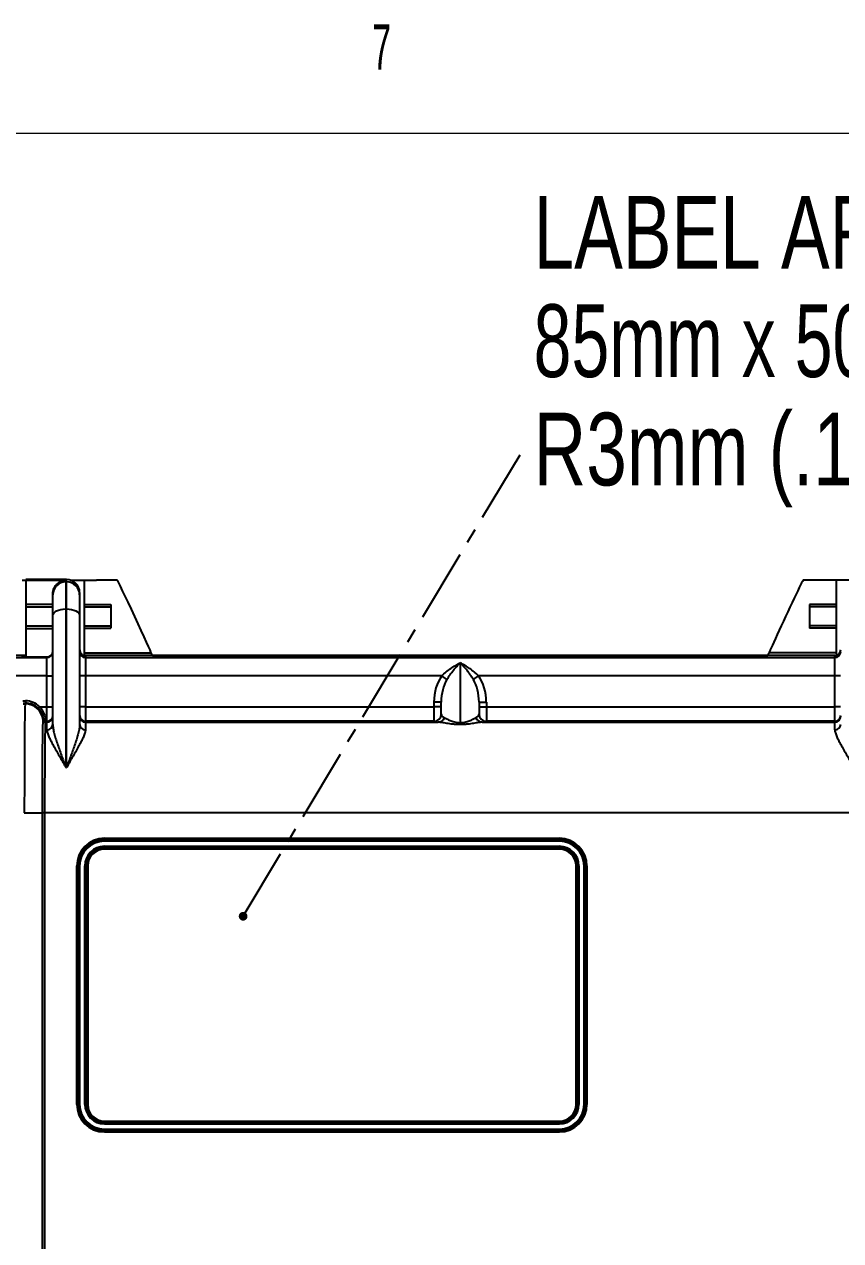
# Model space of a CAD drawing. Header units: millimetres. Extents: x 12 to 854, y 4 to 555.
# Drawn here: x 131.9 to 203.1, y 449.1 to 555.3 of the extents above; entities that cross this region are included whole.
import ezdxf

# ---------------------------------------------------------------- set-up
doc = ezdxf.new("R2010")
doc.units = ezdxf.units.MM
doc.linetypes.add('CENTER', pattern=[10.16, 6.35, -1.27, 1.27, -1.27])
doc.layers.add('DEFAULT_1', color=7, linetype='CENTER')
doc.styles.add('SLDTEXTSTYLE1', font='TXT', dxfattribs={"width": 0.7})
doc.styles.add('SLDTEXTSTYLE2', font='TXT', dxfattribs={"width": 0.75})
doc.styles.add('SLDTEXTSTYLE3', font='TXT', dxfattribs={"width": 0.56})
doc.dimstyles.new('SLDDIMSTYLE2', dxfattribs={"dimtxt": 0.18, "dimasz": 0.762, "dimexe": 0, "dimexo": 0.0625, "dimgap": 0, "dimtad": 0, "dimtih": 1, "dimtoh": 1, "dimdec": 0, "dimrnd": 1e-09, "dimzin": 0, "dimdsep": 46, "dimtxsty": 'Standard', "dimblk1": 'DOT', "dimblk2": 'DOT', "dimsah": 1, "dimcen": 0.09, "dimadec": 0, "dimazin": 0, "dimtfac": 0.762, "dimtdec": 0, "dimtofl": 0, "dimtmove": 0, "dimatfit": 3, "dimldrblk": 'DOT', "dimfxl": 1, "dimfrac": 2, "dimtolj": 1, "dimtzin": 0, "dimarcsym": 0})

# ---------------------------------------------------------------- blocks, each defined once
blk = doc.blocks.new('SW_NOTE_0_3')
at = {"layer": 'DEFAULT_1', "color": 0, "char_height": 6.35, "attachment_point": 1}
for s, insert, style in [('LABEL AREA', (0.53, 21.52), 'SLDTEXTSTYLE2'), ('85mm x 50mm (3.4" x 2.0") WITH', (0.53, 12.05), 'SLDTEXTSTYLE1'), ('R3mm (.125") CORNERS', (0.53, 2.59), 'SLDTEXTSTYLE2')]:
    blk.add_mtext(s, dxfattribs=dict(at, insert=insert, style=style))
blk = doc.blocks.new('_Dot')
at = {"color": 0, "linetype": 'ByBlock', "lineweight": -2}
blk.add_line((-0.5, 0), (-1, 0), dxfattribs=at)
at = {"color": 0, "linetype": 'ByBlock', "const_width": 0.5}
blk.add_lwpolyline([(-0.25, 0, 1), (0.25, 0, 1)], format="xyb", close=True, dxfattribs=at)

msp = doc.modelspace()

# ---------------------------------------------------------------- linework, layer by layer
at = {"color": 7, "linetype": 'Continuous', "lineweight": 18}
msp.add_line((24.14, 545.77), (841.61, 545.77), dxfattribs=at)
at = {"color": 7, "linetype": 'Continuous', "lineweight": 25}
for p, q in [((131.67, 506.75), (131.98, 506.75)), ((135.54, 506.79), (131.98, 506.79)), ((131.98, 506.79), (131.98, 506.75)), ((135.54, 506.79), (131.98, 506.79)), ((131.98, 506.79), (131.98, 506.79)), ((131.98, 506.75), (135.48, 506.75)), ((131.98, 506.75), (131.98, 504.61)), ((135.48, 506.75), (135.48, 506.59)), ((135.48, 506.59), (135.48, 504.22)), ((135.48, 506.59), (135.54, 506.59)), ((135.54, 506.59), (135.54, 506.79)), ((135.54, 504.22), (135.54, 506.59)), ((135.86, 506.75), (137.06, 506.75)), ((137.06, 506.75), (137.06, 504.61)), ((137.06, 506.75), (138.14, 506.75)), ((139.96, 506.75), (138.14, 506.75)), ((201.64, 506.75), (199.83, 506.75)), ((202.72, 506.75), (201.64, 506.75)), ((202.72, 506.75), (202.72, 504.61)), ((203.93, 506.75), (202.72, 506.75)), ((134.33, 505.45), (134.33, 505.52)), ((136.68, 505.65), (136.68, 505.45)), ((134.33, 504.61), (131.98, 504.61)), ((131.98, 504.61), (131.98, 504.4)), ((134.33, 503.64), (134.33, 505.45)), ((136.68, 505.45), (136.68, 503.64)), ((137.06, 504.61), (139.41, 504.61)), ((137.06, 504.61), (137.06, 504.4)), ((139.41, 504.61), (139.41, 502.54)), ((202.72, 504.61), (200.37, 504.61)), ((200.37, 504.61), (200.37, 502.54)), ((202.72, 504.61), (202.72, 504.4)), ((131.98, 504.4), (134.33, 504.4)), ((131.98, 504.4), (131.98, 502.75)), ((134.33, 494.15), (134.33, 503.64)), ((135.48, 504.22), (135.48, 490.38)), ((135.54, 504.22), (135.48, 504.22)), ((135.54, 490.38), (135.54, 504.22)), ((136.68, 503.64), (136.68, 494.15)), ((137.06, 504.4), (139.41, 504.4)), ((137.06, 504.4), (137.06, 502.75)), ((202.72, 504.4), (200.37, 504.4)), ((202.72, 504.4), (202.72, 502.75)), ((131.98, 502.75), (134.33, 502.75)), ((131.98, 502.75), (131.98, 502.52)), ((131.98, 502.52), (134.33, 502.52)), ((131.98, 502.52), (131.98, 500.03)), ((137.06, 502.75), (139.41, 502.75)), ((137.06, 502.75), (137.06, 502.54)), ((137.06, 502.54), (137.06, 500.4)), ((137.06, 502.54), (139.41, 502.54)), ((202.72, 502.75), (200.37, 502.75)), ((202.72, 502.54), (200.37, 502.54)), ((202.72, 502.75), (202.72, 502.54)), ((202.72, 502.54), (202.72, 500.4)), ((137.06, 500.4), (142.91, 500.4)), ((137.06, 500.4), (137.06, 500.16)), ((143.03, 500.15), (142.91, 500.4)), ((196.75, 500.15), (196.87, 500.4)), ((202.72, 500.4), (196.87, 500.4)), ((202.72, 500.4), (202.72, 500.16)), ((131.98, 500.15), (127.03, 500.15)), ((127.03, 499.98), (133.83, 499.98)), ((131.6, 500.15), (131.98, 500.15)), ((131.98, 500.03), (133.83, 500.03)), ((133.83, 499.98), (133.83, 500.03)), ((133.83, 498.39), (133.83, 499.98)), ((137.19, 500.15), (137.19, 499.98)), ((202.6, 500.15), (137.19, 500.15)), ((137.19, 499.98), (137.19, 498.39)), ((137.19, 499.98), (202.6, 499.98)), ((143.03, 500.15), (196.75, 500.15)), ((169.89, 499.52), (169.89, 494.29)), ((202.6, 499.98), (202.6, 500.15)), ((202.6, 498.39), (202.6, 499.98)), ((133.83, 498.39), (127.03, 498.39)), ((133.83, 498.39), (134.33, 498.39)), ((133.83, 495.69), (133.83, 498.39)), ((137.19, 498.39), (136.68, 498.39)), ((137.19, 498.39), (137.19, 495.69)), ((168.29, 498.39), (137.19, 498.39)), ((168.74, 498.07), (168.29, 498.39)), ((171.05, 498.07), (171.5, 498.39)), ((202.6, 498.39), (171.5, 498.39)), ((203.1, 498.39), (202.6, 498.39)), ((202.6, 495.69), (202.6, 498.39)), ((131.73, 496.2), (131.95, 496.2)), ((131.74, 496.01), (131.94, 496.01)), ((131.92, 495.93), (131.94, 496.01)), ((131.94, 496.01), (131.94, 496.01)), ((131.94, 496.01), (131.95, 496.01)), ((131.95, 496.2), (131.95, 496.01)), ((168.24, 496.09), (167.61, 496.09)), ((167.61, 495.69), (167.61, 496.09)), ((168.24, 495.04), (168.24, 496.09)), ((171.54, 496.09), (171.54, 495.04)), ((171.54, 496.09), (172.18, 496.09)), ((172.18, 496.09), (172.18, 495.69)), ((131.76, 495.93), (131.92, 495.93)), ((133.19, 495.69), (133.06, 495.55)), ((133.19, 495.69), (133.83, 495.69)), ((133.83, 494.42), (133.83, 495.69)), ((133.83, 495.69), (134.33, 495.69)), ((137.19, 495.69), (136.68, 495.69)), ((137.19, 495.69), (137.19, 494.42)), ((137.19, 495.69), (167.61, 495.69)), ((167.61, 494.42), (167.61, 495.69)), ((168.24, 495.69), (167.61, 495.69)), ((171.54, 495.69), (172.18, 495.69)), ((172.18, 495.69), (172.18, 494.42)), ((172.18, 495.69), (202.6, 495.69)), ((202.6, 494.42), (202.6, 495.69)), ((203.1, 495.69), (202.6, 495.69)), ((133.5, 494.51), (133.52, 494.59)), ((133.71, 494.42), (133.69, 494.34)), ((133.69, 494.34), (133.83, 494.34)), ((133.83, 494.42), (133.71, 494.42)), ((133.83, 494.34), (133.83, 494.42)), ((133.83, 493.68), (133.83, 494.34)), ((137.19, 494.42), (137.19, 494.34)), ((167.61, 494.42), (137.19, 494.42)), ((137.19, 494.34), (137.19, 493.68)), ((137.19, 494.34), (167.98, 494.34)), ((167.61, 494.4), (167.61, 494.42)), ((169.89, 494.29), (169.89, 494.13)), ((171.81, 494.34), (202.6, 494.34)), ((172.18, 494.42), (172.18, 494.4)), ((202.6, 494.42), (172.18, 494.42)), ((202.6, 494.34), (202.6, 494.42)), ((202.6, 493.68), (202.6, 494.34)), ((135.48, 490.38), (135.54, 490.38)), ((131.85, 486.41), (133.43, 486.41)), ((133.43, 381.55), (133.43, 486.41)), ((133.62, 486.41), (133.43, 486.41)), ((133.62, 486.41), (133.62, 381.55)), ((206.17, 486.41), (133.62, 486.41)), ((138.84, 484.21), (138.84, 484.08)), ((138.84, 484.21), (178.55, 484.21)), ((138.84, 484.08), (138.84, 483.95)), ((138.84, 484.08), (178.55, 484.08)), ((178.55, 483.95), (138.84, 483.95)), ((138.84, 483.51), (178.55, 483.51)), ((138.84, 483.51), (138.84, 483.38)), ((178.55, 483.38), (138.84, 483.38)), ((138.84, 483.25), (138.84, 483.38)), ((178.55, 483.25), (138.84, 483.25)), ((178.55, 484.21), (178.55, 484.08)), ((178.55, 484.08), (178.55, 483.95)), ((178.55, 483.51), (178.55, 483.38)), ((178.55, 483.25), (178.55, 483.38)), ((136.42, 481.79), (136.55, 481.79)), ((136.42, 460.97), (136.42, 481.79)), ((136.55, 481.79), (136.68, 481.79)), ((136.55, 460.97), (136.55, 481.79)), ((136.68, 481.79), (136.68, 460.97)), ((137.12, 481.79), (137.25, 481.79)), ((137.12, 460.97), (137.12, 481.79)), ((137.25, 481.79), (137.25, 460.97)), ((137.25, 481.79), (137.38, 481.79)), ((137.38, 481.79), (137.38, 460.97)), ((180.01, 481.79), (180.14, 481.79)), ((180.01, 460.97), (180.01, 481.79)), ((180.14, 481.79), (180.26, 481.79)), ((180.14, 460.97), (180.14, 481.79)), ((180.26, 481.79), (180.26, 460.97)), ((180.71, 481.79), (180.84, 481.79)), ((180.71, 460.97), (180.71, 481.79)), ((180.84, 481.79), (180.84, 460.97)), ((180.84, 481.79), (180.96, 481.79)), ((180.96, 481.79), (180.96, 460.97)), ((136.42, 460.97), (136.55, 460.97)), ((136.55, 460.97), (136.68, 460.97)), ((137.12, 460.97), (137.25, 460.97)), ((137.25, 460.97), (137.38, 460.97)), ((180.01, 460.97), (180.14, 460.97)), ((180.14, 460.97), (180.26, 460.97)), ((180.71, 460.97), (180.84, 460.97)), ((180.84, 460.97), (180.96, 460.97)), ((138.84, 459.38), (138.84, 459.51)), ((138.84, 459.51), (178.55, 459.51)), ((138.84, 459.38), (138.84, 459.25)), ((138.84, 459.38), (178.55, 459.38)), ((178.55, 459.25), (138.84, 459.25)), ((138.84, 458.81), (178.55, 458.81)), ((138.84, 458.81), (138.84, 458.68)), ((178.55, 459.38), (178.55, 459.51)), ((178.55, 459.38), (178.55, 459.25)), ((178.55, 458.81), (178.55, 458.68)), ((178.55, 458.68), (138.84, 458.68)), ((138.84, 458.68), (138.84, 458.55)), ((178.55, 458.55), (138.84, 458.55)), ((178.55, 458.68), (178.55, 458.55))]:
    msp.add_line(p, q, dxfattribs=at)
at = {"color": 8, "linetype": 'Continuous', "lineweight": 25}
msp.add_line((135.54, 506.79), (135.54, 506.79), dxfattribs=at)
at = {"color": 7, "linetype": 'Continuous', "lineweight": 25, "flags": 128}
for points in [[(134.33, 503.64), (134.36, 503.76), (134.42, 503.86), (134.53, 503.96), (134.67, 504.05), (134.84, 504.12), (135.04, 504.17), (135.25, 504.2), (135.48, 504.22)], [(135.54, 504.22), (135.76, 504.2), (135.98, 504.17), (136.18, 504.12), (136.35, 504.05), (136.49, 503.96), (136.6, 503.86), (136.66, 503.76), (136.68, 503.64)]]:
    msp.add_lwpolyline(points, dxfattribs=at)
at = {"color": 7, "linetype": 'Continuous', "lineweight": 25}
for centre, radius, start, end in [((135.48, 505.45), 1.14, 89.9825, 179.9825), ((135.54, 505.65), 1.14, 0, 90), ((135.54, 505.65), 1.14, 0.0175, 90.0175), ((135.54, 505.45), 1.14, 0.0175, 90.0175), ((133.83, 500.49), 0.508, 269.9825, 359.9825), ((137.19, 500.49), 0.508, 180.0175, 270.0175), ((202.6, 500.49), 0.508, 269.9825, 359.9825), ((131.92, 494.34), 1.59, 6.1701, 89.9933), ((133.83, 494.93), 0.508, 269.9825, 359.9825), ((137.19, 494.93), 0.508, 180.0175, 270.0175), ((167.61, 495.05), 0.635, 269.9825, 359.9825), ((167.61, 495.04), 0.635, 269.9825, 359.9825), ((172.18, 495.05), 0.635, 180.0175, 270.0175), ((172.18, 495.04), 0.635, 180.0175, 270.0175), ((202.6, 494.93), 0.508, 269.9825, 359.9825), ((133.69, 494.53), 0.191, 186.1733, 269.9944), ((133.69, 494.53), 0.191, 186.1706, 269.9933), ((133.71, 494.61), 0.19, 186.2121, 270.0029), ((133.83, 494.85), 0.508, 269.9825, 359.9825), ((133.85, 494.17), 0.488, 267.6174, 357.4006), ((137.19, 494.85), 0.508, 180.0175, 270.0175), ((137.17, 494.17), 0.488, 182.5994, 272.3826), ((167.96, 494.93), 0.592, 272.4176, 339.8426), ((171.83, 494.93), 0.592, 200.1574, 267.5824), ((202.6, 494.85), 0.508, 269.9825, 359.9825), ((202.62, 494.17), 0.488, 267.6174, 357.4006), ((138.84, 481.79), 2.41, 90, 180), ((138.84, 481.79), 2.29, 90, 180), ((138.84, 481.79), 2.16, 90, 180), ((138.84, 481.79), 1.71, 90, 180), ((138.84, 481.79), 1.59, 90, 180), ((138.84, 481.79), 1.46, 90, 180), ((178.55, 481.79), 2.41, 0, 90), ((178.55, 481.79), 2.29, 0, 90), ((178.55, 481.79), 2.16, 0, 90), ((178.55, 481.79), 1.71, 0, 90), ((178.55, 481.79), 1.59, 0, 90), ((178.55, 481.79), 1.46, 0, 90), ((138.84, 460.97), 2.41, 180, 270), ((138.84, 460.97), 2.29, 180, 270), ((138.84, 460.97), 2.16, 180, 270), ((138.84, 460.97), 1.71, 180, 270), ((138.84, 460.97), 1.59, 180, 270), ((138.84, 460.97), 1.46, 180, 270), ((178.55, 460.97), 2.16, 270, 0), ((178.55, 460.97), 1.71, 270, 0), ((178.55, 460.97), 2.29, 270, 0), ((178.55, 460.97), 1.59, 270, 0), ((178.55, 460.97), 2.41, 270, 0), ((178.55, 460.97), 1.46, 270, 0)]:
    msp.add_arc(centre, radius, start, end, dxfattribs=at)
for centre, major_axis, ratio, start_param, end_param in [((141.44, 503.57), (-1.48, 3.17), 0.01337, 3.135361, 6.276953), ((198.35, 503.57), (1.48, 3.17), 0.01337, 0.006232, 3.147825), ((133.83, 500.54), (0, -0.508), 0.999391, 0, 1.570796), ((137.19, 500.65), (0, 0.508), 0.999391, 1.570796, 3.141593), ((202.6, 500.65), (0, 0.508), 0.999391, 3.141593, 4.712389), ((169.89, 496.09), (0, -3.22), 0.709296, 3.918467, 4.712389), ((169.89, 496.09), (0, 2.77), 0.595489, 0.776875, 1.570796), ((169.89, 496.09), (0, 2.77), 0.595489, 4.712389, 5.506311), ((169.89, 496.09), (0, 3.22), 0.709296, 4.712389, 5.506311), ((131.94, 494.42), (-0.98, 1.25), 0.999843, 4.156563, 5.620003), ((131.95, 494.42), (-1.78, 0), 0.999962, 3.937351, 4.712389), ((131.95, 494.42), (1.59, 0), 0.999953, 0.795758, 1.570796), ((131.92, 486.41), (0, 9.52), 0.007272, 0.034907, 1.570796), ((169.89, 495.04), (1.65, 0), 0.343897, 3.141593, 3.721839), ((169.89, 495.04), (1.65, 0), 0.343897, 5.702939, 6.283185), ((131.89, 494.42), (1.38, 1.2), 0.756554, 5.535403, 5.536182), ((131.89, 494.23), (1.51, 1.33), 0.779382, 5.542755, 5.543541), ((169.89, 494.4), (2.29, 0), 0.051343, 3.141593, 3.721839), ((169.89, 494.4), (2.29, 0), 0.051343, 5.702939, 6.283185)]:
    msp.add_ellipse(centre, major_axis=major_axis, ratio=ratio, start_param=start_param, end_param=end_param, dxfattribs=at)
for points, knots in [([(134.33, 505.52), (134.33, 505.62), (134.35, 505.72), (134.39, 505.89), (134.42, 505.98), (134.53, 506.21), (134.63, 506.33), (134.85, 506.53), (134.97, 506.61), (135.15, 506.68), (135.22, 506.7), (135.35, 506.73), (135.41, 506.74), (135.48, 506.75)], [0, 0, 0, 0, 0.125, 0.125, 0.25, 0.25, 0.5, 0.5, 0.75, 0.75, 0.875, 0.875, 1, 1, 1, 1]), ([(168.29, 498.39), (168.41, 498.51), (168.54, 498.62), (168.8, 498.83), (168.93, 498.93), (169.2, 499.12), (169.34, 499.21), (169.55, 499.33), (169.62, 499.37), (169.75, 499.45), (169.82, 499.48), (169.89, 499.52)], [0, 0, 0, 0, 0.25, 0.25, 0.5, 0.5, 0.75, 0.75, 0.875, 0.875, 1, 1, 1, 1]), ([(168.74, 498.07), (168.82, 498.21), (168.92, 498.35), (169.1, 498.62), (169.2, 498.74), (169.4, 498.99), (169.49, 499.1), (169.64, 499.26), (169.69, 499.32), (169.79, 499.42), (169.84, 499.47), (169.89, 499.52)], [0, 0, 0, 0, 0.25, 0.25, 0.5, 0.5, 0.75, 0.75, 0.875, 0.875, 1, 1, 1, 1]), ([(171.05, 498.07), (170.96, 498.21), (170.87, 498.35), (170.68, 498.62), (170.59, 498.74), (170.39, 498.99), (170.29, 499.1), (170.14, 499.26), (170.09, 499.32), (169.99, 499.42), (169.94, 499.47), (169.89, 499.52)], [0, 0, 0, 0, 0.25, 0.25, 0.5, 0.5, 0.75, 0.75, 0.875, 0.875, 1, 1, 1, 1]), ([(171.5, 498.39), (171.37, 498.51), (171.25, 498.62), (170.99, 498.83), (170.86, 498.93), (170.58, 499.12), (170.45, 499.21), (170.24, 499.33), (170.17, 499.37), (170.03, 499.45), (169.96, 499.48), (169.89, 499.52)], [0, 0, 0, 0, 0.25, 0.25, 0.5, 0.5, 0.75, 0.75, 0.875, 0.875, 1, 1, 1, 1]), ([(133.52, 494.59), (133.52, 494.59), (133.52, 494.6), (133.51, 494.63), (133.51, 494.65), (133.5, 494.73), (133.49, 494.81), (133.44, 494.95), (133.42, 495), (133.38, 495.11), (133.35, 495.17), (133.28, 495.28), (133.24, 495.34), (133.16, 495.45), (133.11, 495.5), (133.06, 495.55)], [0, 0, 0, 0, 0.125, 0.125, 0.25, 0.25, 0.5, 0.5, 0.625, 0.625, 0.75, 0.75, 0.875, 0.875, 1, 1, 1, 1]), ([(133.19, 495.69), (133.25, 495.62), (133.3, 495.56), (133.39, 495.41), (133.44, 495.34), (133.51, 495.19), (133.54, 495.12), (133.6, 494.98), (133.62, 494.91), (133.67, 494.72), (133.69, 494.62), (133.7, 494.5), (133.7, 494.48), (133.71, 494.43), (133.71, 494.42), (133.71, 494.42)], [0, 0, 0, 0, 0.125, 0.125, 0.25, 0.25, 0.375, 0.375, 0.5, 0.5, 0.75, 0.75, 0.875, 0.875, 1, 1, 1, 1]), ([(133.43, 486.41), (133.43, 486.93), (133.43, 487.45), (133.43, 488.47), (133.43, 488.96), (133.44, 489.68), (133.44, 489.92), (133.44, 490.38), (133.44, 490.6), (133.44, 491.25), (133.45, 491.66), (133.45, 492.41), (133.46, 492.75), (133.46, 493.19), (133.46, 493.33), (133.47, 493.59), (133.47, 493.7), (133.48, 494.02), (133.48, 494.19), (133.49, 494.42), (133.49, 494.49), (133.5, 494.51)], [0, 0, 0, 0, 0.125, 0.125, 0.25, 0.25, 0.3125, 0.3125, 0.375, 0.375, 0.5, 0.5, 0.625, 0.625, 0.6875, 0.6875, 0.75, 0.75, 0.875, 0.875, 1, 1, 1, 1]), ([(133.52, 494.59), (133.52, 494.54), (133.54, 494.5), (133.61, 494.44), (133.66, 494.42), (133.71, 494.42)], [0, 0, 0, 0, 0.5, 0.5, 1, 1, 1, 1]), ([(133.69, 494.34), (133.68, 494.32), (133.68, 494.25), (133.67, 494.02), (133.66, 493.86), (133.66, 493.55), (133.66, 493.43), (133.65, 493.18), (133.65, 493.05), (133.65, 492.61), (133.64, 492.28), (133.64, 491.55), (133.63, 491.15), (133.63, 490.52), (133.63, 490.3), (133.63, 489.85), (133.63, 489.61), (133.62, 488.91), (133.62, 488.42), (133.62, 487.43), (133.62, 486.92), (133.62, 486.41)], [0, 0, 0, 0, 0.125, 0.125, 0.25, 0.25, 0.3125, 0.3125, 0.375, 0.375, 0.5, 0.5, 0.625, 0.625, 0.6875, 0.6875, 0.75, 0.75, 0.875, 0.875, 1, 1, 1, 1]), ([(134.33, 494.15), (134.33, 494.03), (134.35, 493.9), (134.39, 493.63), (134.42, 493.5), (134.5, 493.21), (134.54, 493.06), (134.63, 492.76), (134.68, 492.6), (134.85, 492.12), (134.97, 491.79), (135.15, 491.27), (135.22, 491.1), (135.35, 490.74), (135.41, 490.56), (135.48, 490.38)], [0, 0, 0, 0, 0.125, 0.125, 0.25, 0.25, 0.375, 0.375, 0.5, 0.5, 0.75, 0.75, 0.875, 0.875, 1, 1, 1, 1]), ([(136.68, 494.15), (136.68, 494.03), (136.67, 493.9), (136.63, 493.63), (136.6, 493.5), (136.52, 493.21), (136.48, 493.06), (136.38, 492.76), (136.33, 492.6), (136.17, 492.12), (136.05, 491.79), (135.86, 491.27), (135.8, 491.1), (135.67, 490.74), (135.61, 490.56), (135.54, 490.38)], [0, 0, 0, 0, 0.125, 0.125, 0.25, 0.25, 0.375, 0.375, 0.5, 0.5, 0.75, 0.75, 0.875, 0.875, 1, 1, 1, 1]), ([(169.89, 494.13), (169.78, 494.13), (169.67, 494.13), (169.46, 494.14), (169.36, 494.15), (169.17, 494.17), (169.07, 494.18), (168.9, 494.21), (168.81, 494.22), (168.66, 494.25), (168.58, 494.26), (168.44, 494.28), (168.37, 494.29), (168.19, 494.32), (168.08, 494.33), (167.98, 494.34)], [0, 0, 0, 0, 0.125, 0.125, 0.25, 0.25, 0.375, 0.375, 0.5, 0.5, 0.625, 0.625, 0.75, 0.75, 1, 1, 1, 1]), ([(168.51, 494.73), (168.58, 494.69), (168.65, 494.66), (168.81, 494.58), (168.91, 494.53), (169.07, 494.47), (169.12, 494.44), (169.25, 494.4), (169.32, 494.38), (169.46, 494.34), (169.54, 494.33), (169.71, 494.3), (169.8, 494.29), (169.89, 494.29)], [0, 0, 0, 0, 0.25, 0.25, 0.5, 0.5, 0.625, 0.625, 0.75, 0.75, 0.875, 0.875, 1, 1, 1, 1]), ([(169.89, 494.29), (169.99, 494.29), (170.08, 494.3), (170.25, 494.33), (170.33, 494.34), (170.47, 494.38), (170.54, 494.4), (170.66, 494.44), (170.72, 494.47), (170.88, 494.53), (170.97, 494.58), (171.14, 494.66), (171.21, 494.69), (171.27, 494.73)], [0, 0, 0, 0, 0.125, 0.125, 0.25, 0.25, 0.375, 0.375, 0.5, 0.5, 0.75, 0.75, 1, 1, 1, 1]), ([(171.81, 494.34), (171.71, 494.33), (171.6, 494.32), (171.35, 494.28), (171.21, 494.26), (170.9, 494.21), (170.72, 494.18), (170.43, 494.15), (170.32, 494.14), (170.11, 494.13), (170, 494.13), (169.89, 494.13)], [0, 0, 0, 0, 0.25, 0.25, 0.5, 0.5, 0.75, 0.75, 0.875, 0.875, 1, 1, 1, 1]), ([(133.83, 493.68), (133.83, 493.59), (133.84, 493.5), (133.9, 493.29), (133.95, 493.17), (134.05, 492.94), (134.11, 492.81), (134.25, 492.55), (134.32, 492.42), (134.56, 492), (134.73, 491.7), (135, 491.22), (135.1, 491.06), (135.24, 490.81), (135.29, 490.72), (135.38, 490.55), (135.43, 490.46), (135.48, 490.38)], [0, 0, 0, 0, 0.125, 0.125, 0.25, 0.25, 0.375, 0.375, 0.5, 0.5, 0.75, 0.75, 0.875, 0.875, 0.9375, 0.9375, 1, 1, 1, 1]), ([(137.19, 493.68), (137.19, 493.59), (137.17, 493.5), (137.11, 493.29), (137.07, 493.17), (136.96, 492.94), (136.9, 492.81), (136.77, 492.55), (136.69, 492.42), (136.46, 492), (136.29, 491.7), (136.01, 491.22), (135.92, 491.06), (135.78, 490.81), (135.73, 490.72), (135.64, 490.55), (135.59, 490.46), (135.54, 490.38)], [0, 0, 0, 0, 0.125, 0.125, 0.25, 0.25, 0.375, 0.375, 0.5, 0.5, 0.75, 0.75, 0.875, 0.875, 0.9375, 0.9375, 1, 1, 1, 1]), ([(202.6, 493.68), (202.6, 493.59), (202.61, 493.5), (202.68, 493.29), (202.72, 493.17), (202.82, 492.94), (202.89, 492.81), (203.02, 492.55), (203.09, 492.42), (203.33, 492), (203.5, 491.7), (203.78, 491.22), (203.87, 491.06), (204.01, 490.81), (204.06, 490.72), (204.15, 490.55), (204.2, 490.46), (204.25, 490.38)], [0, 0, 0, 0, 0.125, 0.125, 0.25, 0.25, 0.375, 0.375, 0.5, 0.5, 0.75, 0.75, 0.875, 0.875, 0.9375, 0.9375, 1, 1, 1, 1])]:
    msp.add_open_spline(points, degree=3, knots=knots, dxfattribs=at)
for points in [[(133.5, 494.51), (133.5, 494.51), (133.5, 494.51), (133.5, 494.51)], [(133.69, 494.34), (133.69, 494.34), (133.69, 494.34), (133.69, 494.34)]]:
    msp.add_open_spline(points, degree=3, dxfattribs=at)

# ---------------------------------------------------------------- block references
at = {"layer": 'DEFAULT_1'}
msp.add_blockref('SW_NOTE_0_3', (175.77, 518.77), dxfattribs=at)

# ---------------------------------------------------------------- texts
at = {"color": 7, "linetype": 'Continuous', "lineweight": 0, "insert": (162.21, 555.27), "char_height": 3.97, "attachment_point": 1, "style": 'SLDTEXTSTYLE3'}
msp.add_mtext('7', dxfattribs=at)

# ---------------------------------------------------------------- leaders
at = {"layer": 'DEFAULT_1'}
msp.add_leader([(150.95, 477.39), (175.77, 518.77)], dimstyle='SLDDIMSTYLE2', dxfattribs=at)

doc.saveas('drawing.dxf')
